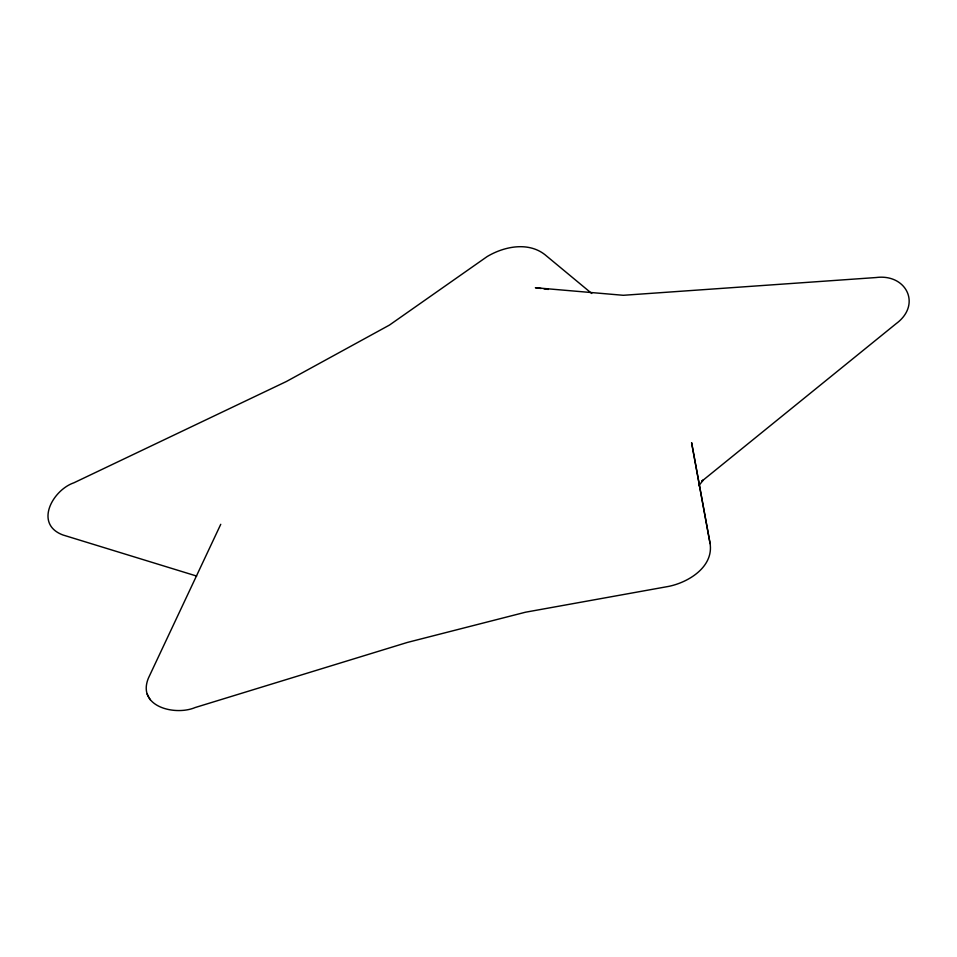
<?xml version="1.0" encoding="UTF-8"?>
<svg xmlns="http://www.w3.org/2000/svg" width="957" height="957" viewBox="0 0 957 957"><rect width="100%" height="100%" fill="white"/><g stroke="black" fill="none" stroke-linecap="round" stroke-linejoin="round"><path stroke-width="1.44" d="M220.756 524.304L148.455 678.023C136.6 706.697 175.131 716.039 195.12 707.546L407.419 642.422L525.477 612.217L668.357 586.45C688.406 582.49 713.695 566.927 710.094 543.588L691.612 442.756L710.094 543.588M698.813 485.725L703.419 479.947L701.66 481.335L896.087 323.705C921.974 304.673 906.327 273.523 876.062 277.542L623.306 295.294L535.382 287.734L541.16 288.488M544.055 288.87L548.385 289.433M196.663 576.066L62.839 534.951C33.782 523.934 52.779 490.032 73.868 482.818L286.358 381.52L389.451 325.081L487.125 256.584C504.1 246.416 528.156 241.535 544.856 254.61L591.749 293.476M147.163 694.088L148.634 696.792M149.22 697.892L150.237 699.758"/></g></svg>
